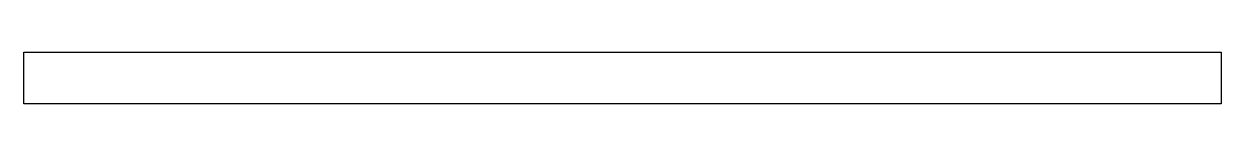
# Model space of a CAD drawing. Header units: centimetres. Extents: x -35 to 35, y -5 to -2.
import ezdxf

# ---------------------------------------------------------------- set-up
doc = ezdxf.new("R2010")
doc.units = ezdxf.units.CM

msp = doc.modelspace()

# ---------------------------------------------------------------- linework, layer by layer
msp.add_lwpolyline([(-35, -2), (35, -2), (35, -5), (-35, -5)], close=True)

doc.saveas('drawing.dxf')
